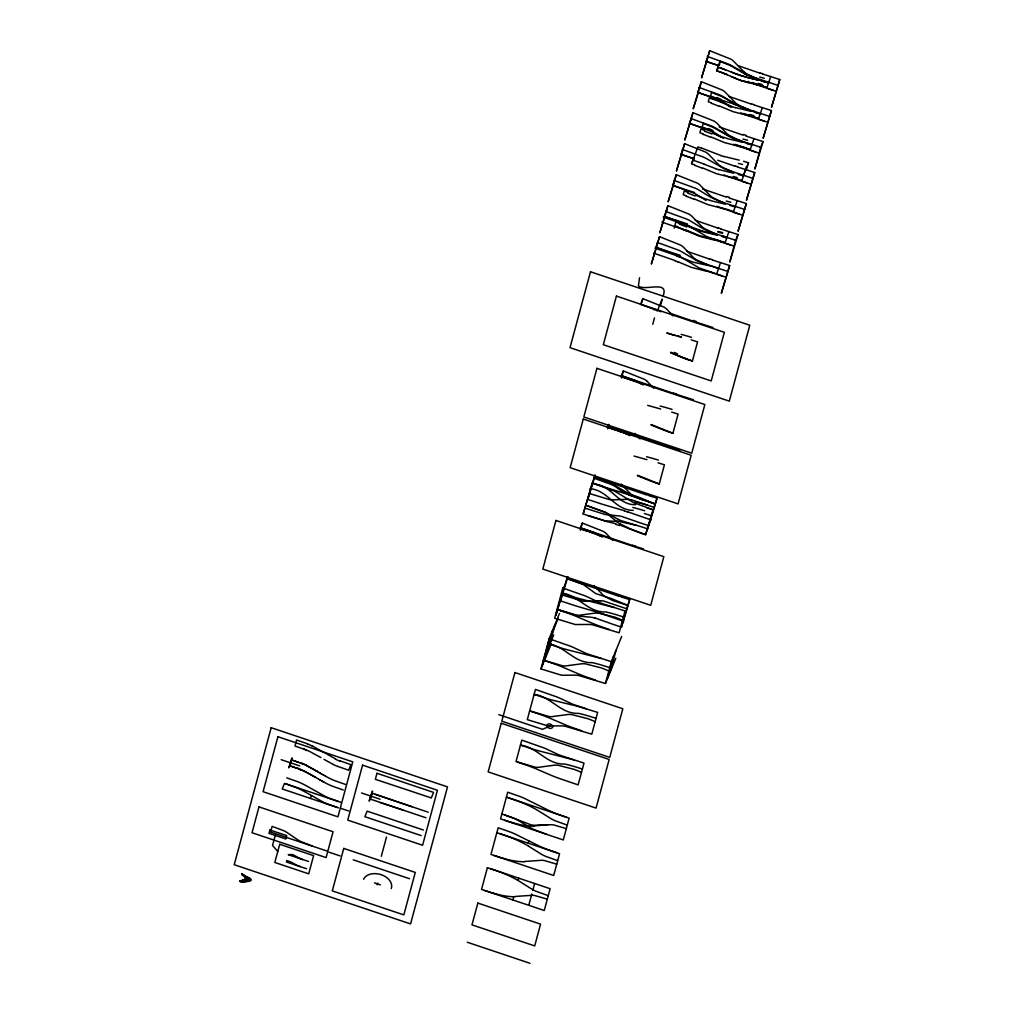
<?xml version="1.0" encoding="UTF-8"?>
<svg xmlns="http://www.w3.org/2000/svg" width="1014" height="1014" viewBox="0 0 1014 1014"><rect width="100%" height="100%" fill="white"/><g stroke="black" fill="none" stroke-linecap="round" stroke-linejoin="round"><path stroke-width="1.5" d="M288.863 766.66C287.824 772.529 294.174 753.922 291.576 758.611M369.235 799.957C368.196 805.927 374.635 786.775 371.948 791.909M639.542 277.722L638.44 285.517A8.695 4.487 -39.6 0 0 639.124 286.506C646.729 290.65 669.506 280.118 662.928 296.38M289.763 765.355L291.145 760.208M275.238 835.422L272.525 845.461L277.773 851.468M370.123 798.652L371.517 793.506M381.315 856.298L386.499 837.044M377.208 884.766L377.664 883.067M615.815 658.238L605.459 683.487L578.715 675.489A24.995 17.986 22.3 0 0 575.673 675.159L561.604 675.235L540.982 668.948L549.132 638.731L559.475 613.483M542.148 666.097L548.967 640.835M606.689 521.449A27.974 9.62 19.8 0 1 604.458 520.866L583.164 513.984L592.315 483.006L605.7 487.455A58.711 6.971 18.1 0 0 610.998 489.141L628.693 494.705M544.493 660.38L552.643 630.15M564.975 584.419L555.824 615.384L567.485 576.598M583.164 513.984L594.825 475.186M659.531 236.68L651.419 263.83L659.531 236.68L680.711 245.122A22.777 19.836 12.2 0 1 683.284 247.036L693.563 257.683A25.984 23.436 -0.6 0 0 696.073 259.571M720.827 229.037L737.989 234.551L735.644 240.267L713.704 233.169L704.4 228.606A25.984 23.436 -0.6 0 1 701.954 226.654L691.637 216.033A22.777 19.836 12.2 0 0 689.064 214.131L667.896 205.69L659.772 232.827L665.577 214.258M744.758 209.467L721.106 201.837L712.753 197.603A25.984 23.436 -0.6 0 1 710.307 195.664L700.002 185.042A22.777 19.836 12.2 0 0 697.417 183.128L676.249 174.687L668.125 201.837L673.942 183.268M684.615 143.696L676.49 170.834L684.615 143.696L705.782 152.125A22.777 19.836 12.2 0 1 708.355 154.039L718.634 164.686A25.984 23.436 -0.6 0 0 721.144 166.575M692.968 112.693L684.843 139.843L692.968 112.693L714.135 121.122A22.777 19.836 12.2 0 1 716.708 123.049L727 133.696A25.984 23.436 -0.6 0 0 729.497 135.584L737.812 139.843L760.715 147.271L763.06 141.554L745.898 136.041M769.829 116.471L746.177 108.84L737.837 104.619A25.984 23.436 -0.6 0 1 735.378 102.668L725.073 92.046A22.777 19.836 12.2 0 0 722.488 90.132L701.32 81.703L693.196 108.84L698.633 91.704M743.718 71.69L733.426 61.043A22.777 19.836 12.2 0 0 730.853 59.142L709.686 50.7L701.561 77.85L708.14 56.416M549.208 645.867L554.988 624.447M597.043 612.101L579.248 606.917A62.868 14.069 17.7 0 1 573.924 605.295L560.539 600.884L567.891 576.598M580.401 530.183L582.328 523.034L603.495 531.475A22.777 19.836 12.2 0 1 606.068 533.389L612.671 540.285M624.383 510.701L606.587 505.504A62.868 14.069 17.7 0 1 601.264 503.895L587.879 499.484L595.231 475.186M607.741 428.77L608.894 424.486M621.417 378.07L623.344 370.934L644.511 379.363A22.777 19.836 12.2 0 1 647.084 381.277M641.659 302.971L642.825 298.674L663.993 307.115A22.777 19.836 12.2 0 1 666.566 309.029L673.157 315.937M666.35 211.406L667.896 205.69M675.096 178.971L676.249 174.687M699.787 87.407L701.32 81.703M708.685 54.414L709.686 50.7M674.196 228.099L676.287 220.342M694.691 164.826L691.548 163.761L697.911 146.954L701.688 148.234M730.346 65.58L719.953 61.36L716.619 70.765L717.468 71.043M719.953 61.36L719.446 65.251M652.763 324.341L654.499 317.876M660.431 305.62L662.18 299.155L657.452 310.677M512.894 899.976L513.515 897.631M518.268 880.051L518.762 878.187M528.205 843.179L528.801 840.948M528.776 905.299L531.818 893.98M532.768 890.482L534.644 883.511M605.459 683.487L611.341 661.698L621.683 636.462M592.315 483.006L613.749 490.827A46.821 46.631 63.2 0 1 616.525 492.259L633.598 502.64L653.092 509.801L645.588 534.682L641.393 533.301A79.967 55.326 15.1 0 1 637.109 531.742L619.503 524.897M637.388 475.731L650.773 481.042A79.967 55.326 15.1 0 0 655.069 482.601L659.252 483.982L664.424 464.818L658.048 462.815M651.064 425.018L664.449 430.329A79.967 55.326 15.1 0 0 668.733 431.901L672.928 433.282L678.087 414.118L671.724 412.115M678.759 355.952L683.93 358.081A79.967 55.326 15.1 0 0 688.214 359.653L692.41 361.035L697.569 341.87L691.206 339.867M607.792 677.796L613.673 655.995M595.167 618.02L611.657 623.851A84.061 58.153 15.1 0 0 613.457 624.485L621.468 627.083L629.681 599.578L621.595 597.081M619.82 523.706L630.214 528.89L645.588 534.682L657.034 498.178L648.935 495.681M750.766 184.18L741.703 181.164L745.632 169.541L754.708 172.557L746.494 200.062L754.708 172.557M771.958 89.891L766.774 88.167L770.716 76.557L779.779 79.561L771.565 107.066L779.779 79.561M610.136 672.079L616.018 650.291M621.468 627.083L629.681 599.578M585.509 508.268L605.193 514.516L619.592 515.987A25.439 15.096 29.3 0 1 622.52 516.722L638.997 522.451A84.061 58.153 15.1 0 0 640.797 523.085L648.808 525.683L657.034 498.178M746.038 170.365L748.497 162.785L743.604 161.289M735.644 240.267L729.776 262.056L737.989 234.551M760.715 147.271L754.847 169.059L763.06 141.554M729.636 265.541L721.41 293.059L729.636 265.541L712.462 260.028M746.355 203.548L738.129 231.053L746.355 203.548L729.18 198.034M771.426 110.564L763.2 138.069L771.426 110.564L754.251 105.038M289.573 764.924L291.322 760.652M310.36 798.411L311.501 795.622M369.945 798.221L371.694 793.949M708.342 55.656L705.998 61.372L718.318 65.479M699.99 86.659L697.645 92.375L711.017 96.812A58.711 6.971 18.1 0 0 716.328 98.497L734.022 104.062M691.041 119.082L689.279 123.366L702.664 127.815A58.711 6.971 18.1 0 0 707.975 129.5L711.346 130.54M682.688 150.085L680.926 154.369L694.311 158.818M718.368 66.493L716.987 70.891M674.918 179.655L672.574 185.359L685.946 189.808A58.711 6.971 18.1 0 0 691.256 191.494L694.628 192.533M666.553 210.646L664.208 216.362L677.593 220.811A58.711 6.971 18.1 0 0 682.891 222.497L685.134 223.181M657.617 243.068L655.855 247.365L669.227 251.802A58.711 6.971 18.1 0 0 674.538 253.487L677.922 254.527M691.548 163.761L693.931 157.943M642.825 298.674L640.48 304.39L658.77 310.829M623.344 370.934L620.999 376.65L635.55 381.644M608.501 424.486L607.323 427.35L615.599 430.139M582.328 523.034L579.983 528.75L588.259 531.539M762.351 107.547L758.421 119.17L767.484 122.187M753.998 138.55L750.056 150.161L755.848 152.075M609.744 667.63L602.354 665.311A106.445 76.57 22.3 0 0 592.227 662.624C574.051 663.486 565.026 645.791 547.788 643.687L558.144 618.451M553.707 634.916L543.352 660.165L562.593 665.805A16.858 12.13 22.3 0 0 565.406 665.97L581.859 663.764A24.577 17.682 22.3 0 1 585.167 663.815L601.365 667.922A63.933 45.998 22.3 0 1 608.818 671.04M540.982 668.948L551.337 643.713M748.497 162.785L743.123 175.878L738.23 174.383M737.279 200.544L733.337 212.154L742.413 215.183M728.927 231.534L724.985 243.157L730.764 245.071M720.561 262.537L716.632 274.16L722.412 276.074M549.791 726.163L542.515 729.332L498.787 714.655M240.115 880.925L244.082 879.81A5.209 3.739 22.3 0 0 244.868 878.923L245.084 878.479A9.316 6.705 22.3 0 0 245.261 877.845L243.791 876.096A36.187 26.034 22.3 0 1 241.826 874.562M566.332 828.628L554.05 825.028A20.546 14.779 22.3 0 0 551.426 824.712L534.112 825.269A19.748 14.209 22.3 0 1 530.994 824.813L518.04 819.908A66.43 47.785 22.3 0 0 513.135 817.905L501.867 814.014M547.75 824.699L533.934 825.941M524.352 861.494L541.844 860.265A20.546 14.779 22.3 0 1 544.467 860.582L556.749 864.169M514.909 896.49L532.413 895.273A20.546 14.779 22.3 0 1 535.024 895.59L547.307 899.177M240.077 881.065L246.06 879.341A4.436 3.194 22.3 0 0 246.516 878.479L244.323 876.159A45.896 33.018 22.3 0 1 241.864 874.436M240.039 881.191C244.577 882.598 251.624 878.048 244.108 875.792A45.174 32.499 22.3 0 1 241.902 874.296M239.938 881.584C245.489 882.079 258.431 881.47 246.072 876.489A43.336 31.181 22.3 0 1 242.004 873.903M627.932 499.294L612.152 499.889A16.592 9.101 20.9 0 1 609.401 499.572L590.224 493.767M600.592 600.706L584.812 601.289A16.592 9.101 20.9 0 1 582.061 600.972L562.884 595.167M616.74 521.399L606.942 520.942A27.974 26.567 29.7 0 1 604.598 520.626L588.145 515.657M620.758 521.842L636.171 525.303M631.126 499.649L654.512 507.532M753.047 78.877L740.195 75.454M755.747 79.485L751.767 78.585M755.075 79.333L756.305 79.612M756.076 79.561L758.447 80.119M756.85 79.738L758.624 80.157M751.184 78.446L747.673 77.609M755.645 84.339L757.23 84.732M748.408 115.609L733.059 111.667L719.56 106.026M740.055 146.612L724.706 142.657L711.194 137.029M731.69 177.602L716.34 173.66L702.841 168.032M723.337 208.605L707.987 204.651L694.489 199.023M714.971 239.596L699.635 235.654L686.123 230.026M714.807 240.217L699.761 236.376L686.301 230.761M706.454 271.22L691.409 267.366L677.948 261.751M750.588 111.236L735.277 107.535M742.223 142.226L726.924 138.525M739.231 160.136L723.933 156.435M733.87 173.229L718.571 169.528M725.517 204.232L710.206 200.518M717.316 234.602L701.295 230.698L687.695 225.628M717.151 235.223L701.853 231.522M606.702 521.513L615.79 523.731M748.852 82.742L745.341 81.842M764.48 86.76L762.059 86.025A76.088 52.639 15.1 0 0 757.699 84.846L743.047 81.183M677.466 336.052L681.484 337.079L678.138 336.217M677.808 336.141L666.92 333.023M675.261 335.507L673.435 335.038M660.634 408.972L647.68 405.372M646.97 459.672L634.016 456.072M635.639 504.68C618.451 505.213 612.355 486.91 596.612 484.451M633.294 510.372C614.776 510.346 608.083 490.028 589.971 488.723M747.077 77.457L733.984 73.16M672.536 334.797L667.161 333.112M763.238 81.374L766.229 82.261M763.301 81.386L768.194 82.882M754.948 112.389L759.841 113.885M746.596 143.38L751.488 144.875M729.877 205.386L734.77 206.881M721.689 235.755L725.251 236.832M721.512 236.376L726.404 237.872M713.881 266.923L728.039 271.46M762.008 86.013L764.974 86.925M753.694 117.028L758.586 118.549M745.341 148.019L748.89 149.121M736.988 179.022L741.868 180.543M728.622 210.012L733.515 211.546M720.27 241.015L725.149 242.536M666.502 217.123L685.641 224.183A46.821 46.631 63.2 0 1 688.417 225.615L706.441 236.439L729.015 244.488M658.137 248.126L677.276 255.186A46.821 46.631 63.2 0 1 680.064 256.605L699.039 267.873L725.694 277.177M743.592 81.348L741.12 80.562M614.04 607.487L581.25 599.122A122.694 88.256 22.3 0 1 572.707 596.688L561.464 592.987C578.69 595.104 587.74 612.76 605.89 611.949A106.445 76.57 22.3 0 1 616.018 614.623L623.407 616.93M586.7 708.887L574.013 704.679A53.425 38.431 22.3 0 1 571.25 703.539L559.855 698.19A65.809 47.341 22.3 0 0 556.99 696.973L535.455 689.431L527.305 719.648L547.94 725.935L562.01 725.872A24.995 17.986 22.3 0 1 565.052 726.189L591.796 734.187L597.664 712.398L577.448 706.238L553.91 700.522A122.694 88.256 22.3 0 1 545.367 698.088L534.125 694.387C551.35 696.517 560.4 714.16 578.55 713.349A106.445 76.57 22.3 0 1 588.678 716.023L596.067 718.33M611.341 661.698L587.676 653.979A53.425 38.431 22.3 0 1 584.926 652.839L573.531 647.49A65.809 47.341 22.3 0 0 570.667 646.273L549.132 638.731M517.47 762.059L527.217 765.405A126.496 90.994 22.3 0 1 535.544 768.612L551.426 775.431A144.533 103.973 22.3 0 0 559.17 778.422L578.119 784.887L584.001 763.098L560.336 755.379A53.425 38.431 22.3 0 1 557.573 754.239L546.191 748.89A65.809 47.341 22.3 0 0 543.327 747.686L521.792 740.131L516.012 761.565L535.253 767.205A16.858 12.13 22.3 0 0 538.066 767.383L554.519 765.164A24.577 17.682 22.3 0 1 557.827 765.228L574.013 769.334A63.933 45.998 22.3 0 1 581.478 772.44M511.88 822.582L504.68 820.275M502.285 858.136L493.805 855.398M492.855 893.144L484.375 890.393M765.393 82.007L766.609 82.388M679.076 254.882L680.255 255.249M601.302 658.479L567.574 649.822A122.694 88.256 22.3 0 1 559.044 647.388L547.788 643.687M573.962 759.879L540.234 751.222A122.694 88.256 22.3 0 1 531.704 748.788L520.448 745.087C537.686 747.217 546.723 764.86 564.887 764.049A106.445 76.57 22.3 0 1 575.014 766.736L582.391 769.03M686.275 223.536L687.441 223.891M646.717 507.824L653.092 509.827M644.384 513.515L650.747 515.518M765.05 81.893L762.465 81.095M749.523 144.254L731.905 137.828L713.793 127.663M762.617 74.047L770.716 76.557M742.768 81.095L738.217 79.51M737.546 167.031L745.632 169.541M695.756 322.021L712.918 327.547M676.275 394.269L693.437 399.795M662.598 444.981L679.773 450.495M635.258 546.381L643.358 548.891M762.579 81.133L759.334 80.081M749.447 144.242L750.208 144.482M762.059 80.968L745.759 74.453M758.573 113.479L740.258 106.825L722.158 96.672M756.621 117.916L743.706 113.429M716.885 267.823L697.645 261.13L681.408 251.599A49.052 48.951 -88 0 0 678.632 250.192L657.186 242.397M720.117 241.598L723.654 242.726M711.752 272.601L715.301 273.729M767.877 82.78L767.547 82.679M761.78 85.911L760.639 85.544M765.608 87.115L758.383 84.796M766.774 88.18L773.809 90.512M756.558 117.89L757.319 118.144M741.703 181.176L747.483 183.078M765.164 86.976L766.939 87.546M745.911 167.031L747.242 167.449M654.676 503.895L632.153 495.909M627.336 605.307L612.57 600.478L605.168 596.65A25.984 23.436 -0.6 0 1 602.709 594.711L593.976 585.509M754.809 111.553L753.212 111.033M766.774 88.167L751.095 82.717M750.221 149.54L735.34 144.419M741.703 181.164L726.975 176.106M651.153 519.967L627.843 511.855M623.813 621.379L600.503 613.255M760.297 85.43L752.058 82.426M707.341 56.416L728.774 64.212A49.052 48.951 -88 0 1 731.55 65.618L749.701 75.974L778.182 85.468M762.439 120.501L743.693 114.113M754.086 151.492L733.426 144.305M682.27 149.413L703.703 157.208A49.052 48.951 -88 0 1 706.479 158.615L724.63 168.97L753.11 178.464M593.659 478.05L615.092 485.845A49.052 48.951 -88 0 1 617.868 487.252L634.118 496.771L655.437 504.085L638.719 497.164L623.116 492.208L610.732 483.184L594.66 477.29L646.032 494.743M759.714 73.109L738.192 65.682M751.349 104.112L728.673 96.292M742.996 135.103L719.154 126.889M734.643 166.106L717.773 160.263M726.278 197.096L702.436 188.883M739.13 214.081L716.708 206.298M717.925 228.099L695.236 220.279M709.559 259.102L686.884 251.269M692.854 321.096L670.165 313.263M673.372 393.343L622 375.89L635.816 380.732L640.785 383.596M659.696 444.043L608.337 426.59L622.14 431.432L627.108 434.296M632.356 545.443L580.997 528.002L594.8 532.844L599.768 535.709M618.692 596.156L567.32 578.702L583.392 584.584L595.776 593.608L611.379 598.577L628.097 605.51M380.111 802.492L381.682 803.025A33.31 0.646 18.6 0 0 384.724 804.026L397.019 808.069A38.887 0.761 18.6 0 1 399.579 808.919L402.989 810.059M772.554 90.081L775.837 91.184M698.976 87.407L720.409 95.202A49.052 48.951 -88 0 1 723.197 96.609L736.658 104.797L749.016 109.829M763.01 120.691L764.201 121.084M690.623 118.41L712.056 126.205A49.052 48.951 89.2 0 1 714.845 127.612L728.306 135.787L740.651 140.819M760.094 147.005L761.476 147.461M754.657 151.682L759.131 153.177M692.549 160.035L696.326 161.315A75.188 34.172 20.4 0 1 703.944 164.04M673.904 180.403L695.338 188.198A49.052 48.951 -88 0 1 698.126 189.605L711.587 197.781L723.933 202.813M665.552 211.406L686.985 219.201A49.052 48.951 -88 0 1 689.774 220.608L703.222 228.784L715.58 233.816M735.023 240.001L736.392 240.457M663.207 217.123L684.792 224.525M675.831 222.028L679.608 223.308M661.863 222.079L683.423 229.582M729.586 244.678L734.06 246.174M654.854 248.113L676.414 255.591M653.51 253.069L675.071 260.573M558.169 609.68L577.853 615.916L592.252 617.387A25.439 15.096 29.3 0 1 595.18 618.122M557.016 609.452L576.269 615.105A16.858 12.13 22.3 0 0 579.083 615.27L595.522 613.064A24.577 17.682 22.3 0 1 598.83 613.115L615.029 617.222A63.933 45.998 22.3 0 1 622.495 620.34M529.676 710.865L548.929 716.505A16.858 12.13 22.3 0 0 551.743 716.67L568.182 714.464A24.577 17.682 22.3 0 1 571.49 714.528L587.689 718.634A63.933 45.998 22.3 0 1 595.155 721.74M506.43 797.105L569.146 818.159L563.277 839.947L500.548 818.894L507.735 792.226L519.852 796.459A63.552 45.719 22.3 0 1 524.732 798.512L547.775 809.958A124.038 89.219 22.3 0 0 551.286 811.58L552.136 811.961A75.796 54.528 22.3 0 0 557.877 814.28L566.306 817.208M291.259 759.778L292.856 760.449M281.17 759.689L299.726 765.912M496.835 832.659L559.563 853.712L553.695 875.488L490.966 854.434L498.153 827.779L510.27 832A63.552 45.719 22.3 0 1 515.15 834.066L538.181 845.511A124.038 89.219 22.3 0 0 541.704 847.134L542.553 847.514A75.796 54.528 22.3 0 0 548.295 849.821L556.724 852.749M345.584 784.468L334.721 780.653A47.024 32.537 15.1 0 1 330.247 778.689L325.671 776.306M371.631 793.087L428.238 812.201M289.307 765.57L290.904 766.242M361.542 792.986L380.085 799.209M343.302 790.02L332.453 786.205A47.024 32.537 15.1 0 1 327.966 784.24L324.176 782.288M369.679 798.88L425.956 817.766M286.785 777.852L297.634 781.667A47.024 32.537 15.1 0 1 302.121 783.619L304.377 784.773A104.239 72.108 15.1 0 1 308.256 786.877L325.443 796.51A47.024 32.537 15.1 0 0 329.918 798.474L338.308 801.466M340.78 802.289L284.503 783.404L282.222 788.955L338.499 807.854M423.421 830.035L367.157 811.149L364.875 816.701L421.152 835.587M340.793 808.335L348.651 810.972M326.863 850.987L270.599 832.088L272.132 826.372L283.73 830.694A25.756 18.531 22.3 0 1 286.658 832.279L298.179 840.099A30.255 21.763 22.3 0 0 300.626 841.481L312.084 846.018M353.24 859.834L409.517 878.72M328.98 852.178L340.108 855.917M374.47 882.915L380.402 884.918M308.446 861.431L288.23 854.65L292.032 854.536A4.474 3.219 22.3 0 1 293.401 854.903L297.989 857.502M286.265 861.925L306.482 868.719M467.289 942.247L530.018 963.3M708.279 62.146L717.633 65.327M718.102 67.203L719.509 67.684M717.253 70.98L718.774 71.5M699.926 93.136L719.065 100.196M732.235 106.584L720.612 102.135M691.573 124.139L710.713 131.186A46.821 46.631 63.2 0 1 713.488 132.619L719.357 136.307M723.882 137.587L712.246 133.138M720.891 155.497L709.255 151.048A75.188 34.172 20.4 0 0 701.713 148.133M683.208 155.129L694.07 158.856M715.529 168.578L703.893 164.141M674.855 186.132L693.994 193.192A46.821 46.619 62.3 0 1 696.77 194.625L702.639 198.3M707.164 199.581L695.528 195.132M698.811 230.571L687.175 226.135M674.83 225.754L677.973 226.819M588.133 506.075L605.814 512.691L617.209 521.931M585.534 505.2L605.079 512.07L618.248 519.396M558.486 609.946L568.233 613.293A126.496 90.994 22.3 0 1 576.56 616.499L592.442 623.331A144.533 103.973 22.3 0 0 600.174 626.31L609.135 629.428M544.81 660.646L554.557 663.993A126.496 90.994 22.3 0 1 562.884 667.199L578.766 674.031A144.533 103.973 22.3 0 0 586.51 677.022L595.459 680.128M531.146 711.359L540.893 714.693A126.496 90.994 22.3 0 1 549.22 717.912L565.102 724.731A144.533 103.973 22.3 0 0 572.834 727.722L581.795 730.828M507.9 797.6L517.698 800.971M567.27 825.13L555.19 820.77A33.538 24.121 22.3 0 1 551.21 818.818L538.066 810.592A85.29 61.347 22.3 0 0 517.685 801.022M546.99 834.471L534.048 829.541A44.933 32.321 22.3 0 1 531.184 828.108L517.926 820.288A34.996 25.173 22.3 0 0 513.946 818.361L504.706 814.977M292.526 760.208L294.047 760.842M499.687 833.609L508.115 836.525A85.29 61.347 22.3 0 1 528.509 846.107M375.231 794.292L383.355 797.029A33.31 0.646 18.6 0 1 386.461 798.081L399.161 802.429A38.887 0.761 18.6 0 0 401.785 803.316L411.874 806.713M290.574 766.001L292.095 766.635M557.687 860.683L545.608 856.323A33.538 24.121 22.3 0 1 541.628 854.358L528.484 846.145M285.771 783.835L295.353 787.219A47.024 32.537 15.1 0 1 299.84 789.184L302.109 790.324A104.239 72.108 15.1 0 1 305.975 792.441L323.162 802.074A47.024 32.537 15.1 0 0 327.636 804.039L337.231 807.423M490.244 868.618L498.673 871.52A85.29 61.347 22.3 0 1 519.079 881.115L532.198 889.367A33.538 24.121 22.3 0 0 536.178 891.331L548.244 895.679M286.658 860.506L289.674 861.545A17.72 12.751 22.3 0 1 293.261 863.282L295.847 864.777A22.511 16.199 22.3 0 0 300.03 866.526L300.321 866.64M719.306 67.608L720.992 68.179M740.055 75.404L739.32 75.15M293.718 760.614L295.175 761.222M291.766 766.407L293.223 767.015M302.856 859.555L302.286 859.365A20.166 14.5 22.3 0 1 297.964 857.552M718.419 71.373L724.452 73.578M294.859 760.994L296.253 761.59M292.907 766.787L295.302 767.725M757.369 78.826L746.19 73.616M732.298 171.822L721.119 166.613M707.227 264.806L696.048 259.597M643.687 500.46L632.508 495.25A25.984 23.436 -0.6 0 1 630.062 493.311L621.316 484.109M720.764 68.103L721.398 68.318A75.137 34.159 20.4 0 1 728.204 70.828L731.652 72.222M740.828 80.461L731.031 76.443M713.032 99.321L709.268 98.041L708.266 101.768L711.397 102.832M704.679 130.324L700.902 129.044L699.901 132.758L703.044 133.823M687.961 192.318L684.197 191.038L683.183 194.751L686.326 195.816M295.923 761.362L297.254 761.945M293.971 767.154L296.265 768.067M721.233 68.268L725.492 69.789M653.422 309.447L654.423 309.802M692.41 361.035L689.254 359.932M672.928 433.282L651.191 424.549M659.252 483.982L637.514 475.249M647.921 528.966L643.751 527.546A79.967 55.326 15.1 0 0 639.378 526.203L621.088 520.638A28.595 17.732 14 0 1 618.325 519.32M617.336 430.735L621.886 432.344M589.996 532.135L594.546 533.744M296.937 761.704L298.217 762.274M688.798 359.78L689.495 360.021M688.341 359.615L684.843 358.348M297.901 762.034L302.134 763.605M295.936 767.826L298.572 768.777M738.813 74.973L734.884 73.515M687.91 359.463L687.048 359.159M737.47 105.266L738.585 105.671M296.861 768.156L297.736 768.473M686.617 358.994L684.311 358.145M747.914 109.157L748.864 109.512M300.005 762.908L302.438 763.834A47.024 32.537 15.1 0 1 306.925 765.798L309.194 766.939A104.239 72.108 15.1 0 1 313.06 769.056L316.203 770.855M739.688 106.077L740.778 106.483M656.4 310.512L657.059 310.753M741.842 106.876L743.934 107.661M744.96 108.054L745.962 108.422M298.889 769.005L300.169 769.385A47.024 32.537 15.1 0 1 304.644 771.35M684.615 358.259L683.766 357.929M670.546 352.771L681.94 357.232M684.133 358.081L682.992 357.638M636.881 382.139L638.123 382.608M623.204 432.839L624.447 433.308M595.864 534.239L597.107 534.72M683.575 357.866L680.305 356.586M299.688 769.309L301.234 769.918A22.612 6.718 17.4 0 1 304.175 771.198L314.796 776.927M340.07 760.855L350.92 764.67L348.639 770.222L337.789 766.407M307.47 743.807L296.595 739.979L294.973 746.012L306.57 750.119A22.612 6.718 17.4 0 1 309.511 751.399L320.918 757.585M734.389 73.325L732.235 72.463M731.386 72.121L732.552 72.59M724.592 73.629L726.341 74.352M679.976 356.446L677.948 355.622M736.709 78.915L731.994 76.874M639.289 383.077L641.431 383.989M625.613 433.777L627.767 434.689M598.273 535.177L600.415 536.089M679.304 256.745L692.828 262.094L708.013 265.453A75.036 65.061 12.3 0 1 713.907 266.847M716.518 98.295L710.599 96.076L711.6 92.35L721.993 96.584M708.165 129.285L702.233 127.067L703.234 123.353L713.628 127.587M678.049 355.661L671.04 352.479M742.742 113.72L740.828 112.884M726.607 74.466L731.145 76.494M659.873 311.285L660.913 311.742M724.11 174.877L725.061 175.295M748.231 81.45L749.181 81.893M627.172 608.932L603.786 601.061A24.881 14.969 27 0 0 600.63 600.782M747.698 75.404L746.773 74.96M672.802 353.341L670.672 352.289M335.583 758.89L311.995 745.81M333.314 764.442L324.049 759.41M304.644 771.35L306.912 772.491A104.239 72.108 15.1 0 1 310.778 774.607L315.582 777.383M306.659 765.608L317.002 771.312M746.317 74.732L745.277 74.199M745.404 74.276L733.87 67.532M730.511 65.669L733.376 67.241M744.96 74.035L744.061 73.566M319.499 779.665L324.163 782.288M325.671 776.306L319.372 772.706M323.39 781.857L321.831 780.995M721.106 100.538L731.322 107.078M712.753 131.528L721.74 137.296M323.314 774.988L324.1 775.431M321.045 780.552L318.713 779.208M321.73 774.075L316.926 771.261M318.688 779.183L314.72 776.876M316.115 770.792L317.788 771.781M723.375 138.335L722.551 137.815M705.06 199.948L705.883 200.48M726.899 104.772L721.841 101.628A46.821 46.619 62.3 0 0 719.065 100.196M729.332 106.407L730.143 106.952M727.71 105.317L728.521 105.862M720.155 136.852L720.967 137.397M703.45 198.845L704.248 199.403M647.084 381.277L653.675 388.185M634.979 433.409L640.011 438.885M307.445 743.883A47.138 33.906 22.3 0 1 311.957 745.873M339.918 761.134A47.138 33.006 14.9 0 1 335.393 759.144M337.751 766.47A46.923 32.461 15.1 0 1 333.264 764.505M306.646 750.537A47.366 2.18 29 0 1 303.554 748.522M676.414 393.99A80.968 35.211 15 0 1 673.537 393.064M642.432 384.433A49.052 48.951 -88 0 1 643.383 384.902M660.177 406.044A102.287 41.84 19.4 0 1 672.029 409.377M624.371 510.917A54.591 18.379 19.5 0 1 627.793 512.057M616.753 521.031A45.896 39.66 13.4 0 1 620.809 521.488M632.837 507.444A102.287 41.84 19.4 0 1 644.689 510.777M619.795 523.756A28.481 23.119 32.7 0 1 617.171 521.982M615.878 524.365A45.896 24.209 27.6 0 1 619.516 525.531M627.97 499.382A24.881 14.969 27 0 1 631.139 499.737M601.416 536.545A49.052 48.951 -88 0 1 602.379 537.002M635.398 546.102A80.968 35.211 15 0 1 632.521 545.177M621.734 596.802A80.968 35.211 15 0 1 618.857 595.877M597.031 612.329A54.591 18.379 19.5 0 1 600.453 613.457M524.428 861.786A56.784 40.852 22.3 0 1 502.323 857.983M514.985 896.794A56.784 40.852 22.3 0 1 492.893 892.992M534.01 826.233A56.784 40.852 22.3 0 1 511.918 822.443M649.074 495.402A80.968 35.211 15 0 1 646.197 494.477M628.705 494.959A52.373 13.005 20.2 0 1 632.09 496.15M635.182 501.74A102.287 41.84 19.4 0 1 647.021 505.073M628.756 435.145A49.052 48.951 -88 0 1 629.719 435.602M662.738 444.69A80.968 35.211 15 0 1 659.861 443.777M646.514 456.744A102.287 41.84 19.4 0 1 658.352 460.077M363.608 879.277A14.614 10.115 15.1 0 1 381.213 874.702A14.614 10.115 15.1 0 1 391.252 888.556M301.31 770.336A47.366 2.18 29 0 1 298.217 768.32M302.248 763.314A47.138 34.299 22.2 0 1 306.811 765.329M696.086 321.375A80.968 34.818 15.1 0 1 693.234 320.462M681.154 334.379A105.595 43.196 19.4 0 1 691.472 337.32M677.606 353.899A107.915 92.692 34 0 1 674.209 352.39M712.614 259.749A80.968 35.211 15 0 1 709.737 258.824M720.967 228.746A80.968 35.211 15 0 1 718.089 227.833M717.874 232.054A76.075 54.186 14.2 0 1 722.513 233.283M701.891 231.369A82.438 81.323 -15.7 0 1 698.861 230.432M679.393 224.183A75.188 33.17 20.4 0 1 686.77 226.933M715.009 239.456A77.305 53.476 15.1 0 1 720.308 240.876M677.859 227.288A56.264 29.698 20.9 0 1 685.882 230.419M676.325 255.82A63.641 32.587 20.8 0 1 679.19 256.96M706.479 271.068A77.292 53.476 15.1 0 1 711.79 272.487M674.994 260.75A58.736 31.181 20.9 0 1 677.859 261.929M714.845 240.077A77.292 53.476 15.1 0 1 720.143 241.497M683.347 229.76A58.736 31.181 20.9 0 1 686.212 230.926M718.039 231.433A76.075 54.186 14.2 0 1 722.69 232.662M684.665 224.88A80.765 35.984 20.4 0 1 687.53 225.97M723.362 208.453A77.305 53.476 15.1 0 1 728.673 209.873M686.212 196.285A56.264 29.698 20.9 0 1 694.248 199.428M726.239 201.064A76.075 54.186 14.2 0 1 730.879 202.28M710.256 200.379A82.438 81.323 -15.7 0 1 707.214 199.428M687.758 193.192A75.188 33.17 20.4 0 1 695.122 195.93M729.51 197.388A80.968 34.818 15.1 0 1 726.67 196.475M718.52 169.668A82.438 81.614 -22.4 0 1 715.478 168.717M733.122 176.512A76.075 47.569 14.3 0 1 737.203 177.577M731.728 177.463A77.305 53.476 15.1 0 1 737.026 178.87M694.565 165.295A56.264 29.698 20.9 0 1 702.601 168.425M737.685 166.752A80.968 35.211 15 0 1 734.808 165.827M723.895 156.574A82.438 81.614 -22.4 0 1 720.84 155.624M738.484 163.419A76.075 47.569 14.3 0 1 742.565 164.496M746.215 73.591A25.984 23.436 -0.6 0 1 743.744 71.677M762.756 73.769A80.968 35.211 15 0 1 759.879 72.843M759.663 77.064A76.075 54.186 14.2 0 1 764.303 78.293M758.206 83.452A75.974 47.481 14.3 0 1 762.224 84.517M719.763 71.829A56.34 30.268 20.9 0 1 727.165 74.681M745.467 81.437A83.693 76.164 3.3 0 1 743.731 80.943M740.081 146.46A77.305 53.476 15.1 0 1 745.391 147.879M702.93 134.292A56.264 29.698 20.9 0 1 710.966 137.435M742.945 139.07A76.075 54.186 14.2 0 1 747.597 140.287M726.975 138.373A82.438 81.323 -15.7 0 1 723.933 137.435M704.464 131.199A75.188 33.17 20.4 0 1 711.841 133.937M746.228 135.394A80.968 34.818 15.1 0 1 743.376 134.482M708.494 128.486A45.288 44.933 41.6 0 1 713.019 130.654M716.847 97.483A45.288 44.933 41.6 0 1 721.385 99.664M713.057 99.22A75.188 34.172 20.4 0 1 720.65 102.046M735.239 107.674A82.438 81.614 -22.4 0 1 732.197 106.724M749.84 114.519A76.075 47.569 14.3 0 1 753.909 115.583M748.433 115.469A77.305 53.476 15.1 0 1 753.744 116.876M711.283 103.289A56.264 29.698 20.9 0 1 719.319 106.432M754.403 104.759A80.968 35.211 15 0 1 751.526 103.834M734.035 104.328A52.373 13.005 20.2 0 1 737.419 105.507M249.102 879.125L246.516 880.786L240.001 881.331C243.74 882.776 255.629 880.241 246.617 876.983A46.467 33.424 22.3 0 1 243.056 874.778L241.966 874.043A38.494 27.695 22.3 0 0 245.071 876.223L249.102 879.125M271.169 727.697L234.221 864.727L410.569 923.919L447.516 786.889L271.169 727.697M258.988 806.891L252.017 832.735L326.102 857.603L333.074 831.759L258.988 806.891M277.912 736.722L263.082 791.706L337.941 816.84L352.771 761.856L277.912 736.722M269.889 829.984L268.989 833.331L285.834 838.984L286.747 835.637L269.889 829.984M279.712 844.269L274.807 862.47L308.7 873.84L313.605 855.639L279.712 844.269M362.568 765.139L347.739 820.123L422.597 845.258L437.427 790.261L362.568 765.139M343.759 848.414L332.3 890.888L403.826 914.894L415.284 872.42L343.759 848.414M376.967 773.276L375.345 779.31L387.018 783.214A33.31 0.646 18.6 0 0 390.073 784.228L402.355 788.271A38.887 0.761 18.6 0 1 404.916 789.12L431.292 797.967L433.574 792.403L407.121 783.518A38.887 0.761 18.6 0 1 404.51 782.618L391.81 778.283A33.906 0.659 18.6 0 0 387.906 776.952L376.967 773.276M590.49 271.777L570.02 347.675L729.32 401.151L749.777 325.241L590.49 271.777M501.258 723.248L488.14 771.895L596.042 808.107L609.161 759.473L501.258 723.248M514.922 672.548L501.816 721.182L609.718 757.407L622.824 708.773L514.922 672.548M555.938 520.448L542.82 569.082L650.722 605.295L663.84 556.661L555.938 520.448M583.278 419.036L570.16 467.682L678.074 503.895L691.18 455.261L583.278 419.036M596.942 368.336L583.836 416.969L691.738 453.195L704.857 404.561L596.942 368.336M616.423 296.088L603.317 344.722L711.22 380.947L724.338 332.313L616.423 296.088M477.848 903.081L471.979 924.869L534.708 945.923L540.576 924.134L477.848 903.081M487.404 867.654L481.523 889.443L544.252 910.496L550.133 888.708L487.404 867.654M562.795 588.031L554.645 618.248L575.28 624.535L589.349 624.459A24.995 17.986 22.3 0 1 592.391 624.776L619.136 632.787L625.004 610.998L601.353 603.279A53.425 38.431 22.3 0 1 598.59 602.139L587.195 596.79A65.809 47.341 22.3 0 0 584.33 595.573L562.795 588.031M547.585 727.203A2.991 2.155 22.3 0 0 552.503 727.418A2.991 2.155 22.3 0 0 549.284 723.882A2.991 2.155 22.3 0 0 547.585 727.203"/></g></svg>
